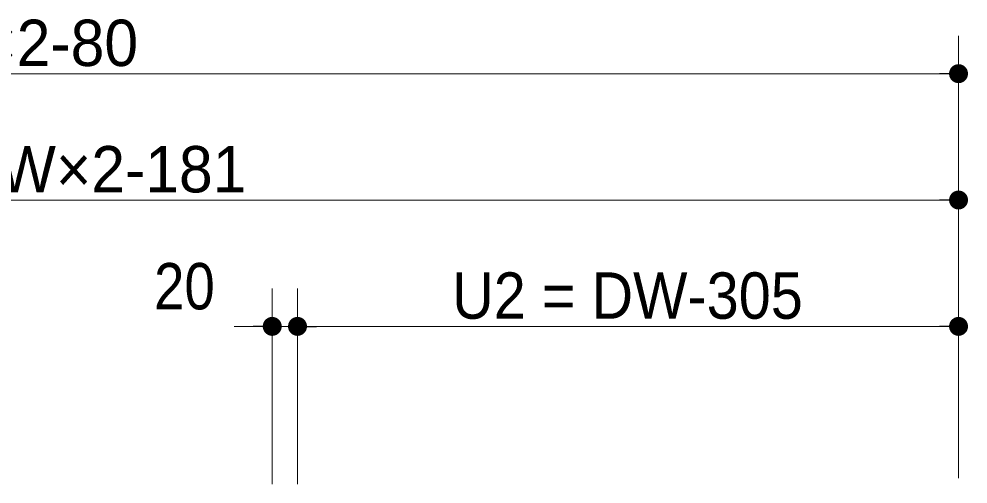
# Model space of a CAD drawing. Units: millimetres, scale not verified. Extents: x -6062 to 6062, y -3045 to 3045.
# Drawn here: x -2207 to -1456, y 425 to 793 of the extents above; entities that cross this region are included whole.
import ezdxf
from ezdxf.enums import TextEntityAlignment as Align

# ---------------------------------------------------------------- set-up
doc = ezdxf.new("R2010")
doc.units = ezdxf.units.MM
doc.header["$LTSCALE"] = 20
doc.header["$PDMODE"] = 32
doc.header["$PDSIZE"] = 10
for name, color, linetype, lineweight in [('0-1_2寸法-1', 7, 'Continuous', 15), ('0-2_0', 7, 'Continuous', 25), ('0-4_2寸法-2', 7, 'Continuous', 15)]:
    doc.layers.add(name, color=color, linetype=linetype, lineweight=lineweight)
doc.layers.add('0-3_Defpoints', color=7, linetype='Continuous')
doc.styles.add('ＭＳ Ｐゴシック', font='')
doc.styles.get('ＭＳ Ｐゴシック').set_extended_font_data('MS PGothic')

# ---------------------------------------------------------------- blocks, each defined once
blk = doc.blocks.new('_Dot')
at = {"layer": '0-2_0'}
blk.add_line((-10, 0), (-20, 0), dxfattribs=at)
for points in [[(0, 0), (-10, 0), (-9.92, 1.25)], [(0, 0), (-9.92, -1.25), (-10, 0)], [(0, 0), (-9.92, 1.25), (-9.69, 2.49)], [(0, 0), (-9.69, -2.49), (-9.92, -1.25)], [(0, 0), (-9.69, 2.49), (-9.3, 3.68)], [(0, 0), (-9.3, -3.68), (-9.69, -2.49)], [(0, 0), (-9.3, 3.68), (-8.76, 4.82)], [(0, 0), (-8.76, -4.82), (-9.3, -3.68)], [(0, 0), (-8.76, 4.82), (-8.09, 5.88)], [(0, 0), (-8.09, -5.88), (-8.76, -4.82)], [(0, 0), (-8.09, 5.88), (-7.29, 6.85)], [(0, 0), (-7.29, -6.85), (-8.09, -5.88)], [(0, 0), (-7.29, 6.85), (-6.37, 7.71)], [(0, 0), (-6.37, -7.71), (-7.29, -6.85)], [(0, 0), (-6.37, 7.71), (-5.36, 8.44)], [(0, 0), (-5.36, -8.44), (-6.37, -7.71)], [(0, 0), (-5.36, 8.44), (-4.26, 9.05)], [(0, 0), (-4.26, -9.05), (-5.36, -8.44)], [(0, 0), (-4.26, 9.05), (-3.09, 9.51)], [(0, 0), (-3.09, -9.51), (-4.26, -9.05)], [(0, 0), (-3.09, 9.51), (-1.87, 9.82)], [(0, 0), (-1.87, -9.82), (-3.09, -9.51)], [(0, 0), (-1.87, 9.82), (-0.63, 9.98)], [(0, 0), (-0.63, -9.98), (-1.87, -9.82)], [(0, 0), (-0.63, 9.98), (0.63, 9.98)], [(0, 0), (0.63, -9.98), (-0.63, -9.98)], [(0, 0), (0.63, 9.98), (1.87, 9.82)], [(0, 0), (1.87, 9.82), (3.09, 9.51)], [(0, 0), (3.09, 9.51), (4.26, 9.05)], [(0, 0), (4.26, 9.05), (5.36, 8.44)], [(0, 0), (5.36, 8.44), (6.37, 7.71)], [(0, 0), (6.37, 7.71), (7.29, 6.85)], [(0, 0), (7.29, 6.85), (8.09, 5.88)], [(0, 0), (8.09, 5.88), (8.76, 4.82)], [(0, 0), (8.76, 4.82), (9.3, 3.68)], [(0, 0), (9.3, 3.68), (9.69, 2.49)], [(0, 0), (9.69, 2.49), (9.92, 1.25)], [(0, 0), (9.92, 1.25), (10, 0)], [(0, 0), (1.87, -9.82), (0.63, -9.98)], [(0, 0), (3.09, -9.51), (1.87, -9.82)], [(0, 0), (4.26, -9.05), (3.09, -9.51)], [(0, 0), (5.36, -8.44), (4.26, -9.05)], [(0, 0), (6.37, -7.71), (5.36, -8.44)], [(0, 0), (7.29, -6.85), (6.37, -7.71)], [(0, 0), (8.09, -5.88), (7.29, -6.85)], [(0, 0), (8.76, -4.82), (8.09, -5.88)], [(0, 0), (9.3, -3.68), (8.76, -4.82)], [(0, 0), (9.69, -2.49), (9.3, -3.68)], [(0, 0), (9.92, -1.25), (9.69, -2.49)], [(0, 0), (10, 0), (9.92, -1.25)]]:
    blk.add_solid(points, dxfattribs=at)

msp = doc.modelspace()

# ---------------------------------------------------------------- linework, layer by layer
at = {"layer": '0-1_2寸法-1'}
for p, q in [((-1463.5, 680), (-1463.5, 780)), ((-3024.49, 750), (-1478.51, 750)), ((-1463.5, 580), (-1463.5, 680)), ((-2923.49, 650), (-1478.51, 650)), ((-1986.5, 425.25), (-1986.5, 580)), ((-1463.5, 430), (-1463.5, 580)), ((-1971.49, 550), (-1478.51, 550))]:
    msp.add_line(p, q, dxfattribs=at)
at = {"layer": '0-3_Defpoints'}
for p in [(-1463.5, 750), (-1463.5, 650), (-2006.5, 550), (-1463.5, 550)]:
    msp.add_point(p, dxfattribs=at)
at = {"layer": '0-4_2寸法-2'}
for p, q in [((-2006.5, 425.25), (-2006.5, 580)), ((-1986.5, 425.25), (-1986.5, 580)), ((-2021.51, 550), (-2036.51, 550)), ((-1986.5, 550), (-2006.5, 550)), ((-1971.49, 550), (-1956.49, 550))]:
    msp.add_line(p, q, dxfattribs=at)

# ---------------------------------------------------------------- block references
at = {"layer": '0-1_2寸法-1', "xscale": 0.7503418, "yscale": 0.7503418}
for p in [(-1463.5, 750), (-1463.5, 650), (-1463.5, 550)]:
    msp.add_blockref('_Dot', p, dxfattribs=at)
at = {"layer": '0-1_2寸法-1', "xscale": 0.7503418, "yscale": 0.7503418, "rotation": 180}
msp.add_blockref('_Dot', (-1986.5, 550), dxfattribs=at)
at = {"layer": '0-4_2寸法-2', "xscale": 0.7503418, "yscale": 0.7503418}
msp.add_blockref('_Dot', (-2006.5, 550), dxfattribs=at)
at = {"layer": '0-4_2寸法-2', "xscale": 0.7503418, "yscale": 0.7503418, "rotation": 180}
msp.add_blockref('_Dot', (-1986.5, 550), dxfattribs=at)

# ---------------------------------------------------------------- texts
at = {"layer": '0-1_2寸法-1', "style": 'ＭＳ Ｐゴシック'}
for s, p in [('Z = DW×2-80', (-2400.69, 745.04)), ('U1 = DW×2-181', (-2373.7, 645.04))]:
    msp.add_text(s, height=36.69, dxfattribs=at).set_placement(p, align=Align.BOTTOM_LEFT)
at = {"layer": '0-1_2寸法-1', "style": 'ＭＳ Ｐゴシック', "width": 0.95}
msp.add_text('U2 = DW-305', height=36.69, dxfattribs=at).set_placement((-1864.18, 545.04), align=Align.BOTTOM_LEFT)
at = {"layer": '0-4_2寸法-2', "style": 'ＭＳ Ｐゴシック', "width": 0.9}
msp.add_text('20', height=36.66, dxfattribs=at).set_placement((-2099.98, 552.48), align=Align.BOTTOM_LEFT)

doc.saveas('drawing.dxf')
